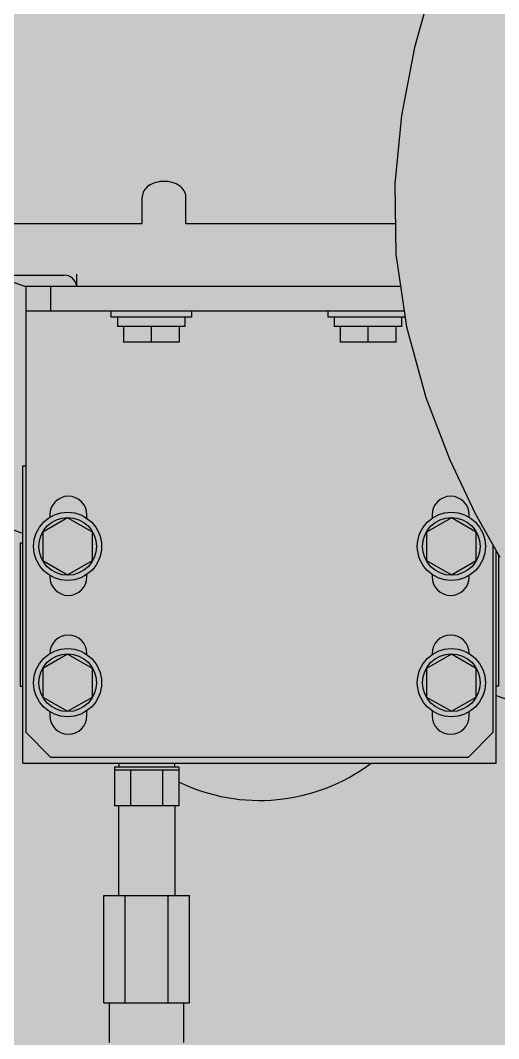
# Model space of a CAD drawing. Extents: x -18489 to 195597, y -1599 to 112111.
# Drawn here: x -14605.32 to -14593.07, y 3007.82 to 3033.88 of the extents above; entities that cross this region are included whole.
import ezdxf

# ---------------------------------------------------------------- set-up
doc = ezdxf.new("R2010")
doc.units = 0
doc.header["$LTSCALE"] = 100
for name, color, linetype in [('188K-SM-03-F10-MECH-EQ-Y2257103$0$0 Xref', 8, 'Continuous'), ('188K-SM-03-F10-MECH-EQ-Y2257103$0$M-EQU-FOUNDATION', 8, 'Continuous'), ('188K-SM-03-F10-MECH-EQ-Y2257103$0$Micron CUP L10 HVAC EQU$0$M-MECH-EQU', 136, 'Continuous'), ('188K-SM-03-F10-MECH-EQ-Y2257103$0$Micron CUP L10 HVAC EQU$0$M-PHASE1 AREA', 252, 'Continuous')]:
    doc.layers.add(name, color=color, linetype=linetype)

# ---------------------------------------------------------------- blocks, each defined once
blk = doc.blocks.new('188K-SM-03-F10-MECH-EQ-Y2257103$0$Micron CUP L10 HVAC EQU$0$A$C0c53ceb0')
at = {"layer": '188K-SM-03-F10-MECH-EQ-Y2257103$0$Micron CUP L10 HVAC EQU$0$M-PHASE1 AREA'}
for p, q in [((15484.12823, 21175.19311), (15479.27019, 21157.69199)), ((15479.27019, 21157.69199), (15475.9111, 21140.24981)), ((15475.9111, 21140.24981), (15474.2137, 21122.76482)), ((15474.2137, 21122.76482), (15474.48068, 21104.78842)), ((15409.49601, 21112.64993), (15409.49601, 21119.46774)), ((15420.66025, 21112.64993), (15420.66025, 21119.46774)), ((15269.19151, 21112.64993), (15409.49601, 21112.64993)), ((15420.66025, 21112.64993), (15474.36392, 21112.64993)), ((15474.48068, 21104.78842), (15477.19267, 21086.17425)), ((15203.21132, 21099.41495), (15389.45113, 21099.41495)), ((15371.16144, 21099.41495), (15379.61971, 21096.51497)), ((15392.74966, 21096.62389), (15392.74966, 21099.64847)), ((15379.65705, 21096.62389), (15392.74966, 21096.62389)), ((15379.65705, 21096.62389), (15379.65705, 20982.44417)), ((15386.00037, 21096.62389), (15386.00037, 21090.28057)), ((15392.74966, 21096.62389), (15475.67021, 21096.62389)), ((15379.65705, 21090.28057), (15476.5944, 21090.28057)), ((15401.47806, 21090.28057), (15401.47806, 21088.63131)), ((15422.08116, 21088.63131), (15401.47806, 21088.63131)), ((15403.1527, 21088.63131), (15403.1527, 21086.24622)), ((15420.40652, 21088.63131), (15420.40652, 21086.24622)), ((15422.08116, 21090.28057), (15422.08116, 21088.63131)), ((15456.99478, 21090.28057), (15456.99478, 21088.63131)), ((15476.83469, 21088.63131), (15456.99478, 21088.63131)), ((15458.66941, 21088.63131), (15458.66941, 21086.24622)), ((15475.92324, 21088.63131), (15475.92324, 21086.24622)), ((15420.40652, 21086.24622), (15403.1527, 21086.24622)), ((15404.64972, 21086.24622), (15404.64972, 21082.28799)), ((15411.77961, 21086.24622), (15411.77961, 21082.28799)), ((15418.9095, 21086.24622), (15418.9095, 21082.28799)), ((15475.92324, 21086.24622), (15458.66941, 21086.24622)), ((15460.16644, 21086.24622), (15460.16644, 21082.28799)), ((15467.29633, 21086.24622), (15467.29633, 21082.28799)), ((15474.42621, 21086.24622), (15474.42621, 21082.28799)), ((15477.19267, 21086.17425), (15482.17928, 21068.13575)), ((15418.9095, 21082.28799), (15404.64972, 21082.28799)), ((15474.42621, 21082.28799), (15460.16644, 21082.28799)), ((15482.17928, 21068.13575), (15488.33287, 21052.1173)), ((15291.82747, 21063.25334), (15378.88316, 21033.40568)), ((15488.33287, 21052.1173), (15494.77906, 21038.40165)), ((15378.88316, 21050.63483), (15379.65705, 21050.63483)), ((15378.88316, 20974.51502), (15378.88316, 21050.63483)), ((15494.77906, 21038.40165), (15501.12342, 21027.24164)), ((15390.36457, 21037.34368), (15384.02125, 21033.68137)), ((15385.81007, 21038.07507), (15385.81007, 21037.44443)), ((15396.70789, 21033.68137), (15390.36457, 21037.34368)), ((15395.32504, 21037.17313), (15395.32504, 21038.07507)), ((15488.68599, 21037.34368), (15482.34267, 21033.68137)), ((15483.75089, 21038.07507), (15483.75089, 21037.19213)), ((15495.02931, 21033.68137), (15488.68599, 21037.34368)), ((15493.26587, 21037.43058), (15493.26587, 21038.07507)), ((15384.02125, 21033.68137), (15384.02125, 21026.35674)), ((15396.70789, 21026.35674), (15396.70789, 21033.68137)), ((15482.34267, 21033.68137), (15482.34267, 21026.35674)), ((15495.02931, 21026.35674), (15495.02931, 21033.68137)), ((15378.24883, 21030.89443), (15378.88316, 21030.89443)), ((15378.24883, 21030.89393), (15378.24883, 20994.25593)), ((15499.41889, 20982.44417), (15499.41889, 21030.24)), ((15500.1674, 20974.51502), (15500.1674, 21028.92334)), ((15384.02125, 21026.35674), (15390.36457, 21022.69442)), ((15390.36457, 21022.69442), (15396.70789, 21026.35674)), ((15482.34267, 21026.35674), (15488.68599, 21022.69442)), ((15488.68599, 21022.69442), (15495.02931, 21026.35674)), ((15500.80173, 21027.80752), (15500.80173, 20994.25593)), ((15395.32504, 21022.21677), (15395.32504, 21022.86497)), ((15483.75089, 21022.84598), (15483.75089, 21022.21677)), ((15385.81007, 21022.59367), (15385.81007, 21022.21677)), ((15493.26587, 21022.21677), (15493.26587, 21022.60753)), ((15390.36457, 21002.45544), (15384.02125, 20998.79312)), ((15396.70789, 20998.79312), (15390.36457, 21002.45544)), ((15395.32504, 21002.28489), (15395.32504, 21002.55249)), ((15488.68599, 21002.45544), (15482.34267, 20998.79312)), ((15483.75089, 21002.55249), (15483.75089, 21002.30388)), ((15495.02931, 20998.79312), (15488.68599, 21002.45544)), ((15384.02125, 20998.79312), (15384.02125, 20991.46849)), ((15396.70789, 20991.46849), (15396.70789, 20998.79312)), ((15482.34267, 20998.79312), (15482.34267, 20991.46849)), ((15495.02931, 20991.46849), (15495.02931, 20998.79312)), ((15378.24883, 20994.25543), (15378.88316, 20994.25543)), ((15500.80173, 20994.25543), (15500.1674, 20994.25543)), ((15384.02125, 20991.46849), (15390.36457, 20987.80617)), ((15390.36457, 20987.80617), (15396.70789, 20991.46849)), ((15482.34267, 20991.46849), (15488.68599, 20987.80617)), ((15488.68599, 20987.80617), (15495.02931, 20991.46849)), ((15500.1674, 20991.82251), (15567.47012, 20968.74729)), ((15385.81007, 20987.70543), (15385.81007, 20986.69419)), ((15395.32504, 20986.69419), (15395.32504, 20987.97672)), ((15483.75089, 20987.95773), (15483.75089, 20986.69419)), ((15493.26587, 20986.69419), (15493.26587, 20987.71928)), ((15386.00037, 20976.10085), (15379.65705, 20982.44417)), ((15499.41889, 20982.44417), (15493.07557, 20976.10085)), ((15386.00037, 20976.10085), (15493.07557, 20976.10085)), ((15378.88316, 20974.51502), (15500.1674, 20974.51502)), ((15402.35344, 20973.55084), (15402.35344, 20972.76427)), ((15418.84569, 20973.55084), (15402.35381, 20973.55084)), ((15403.45718, 20974.51502), (15403.45718, 20973.55084)), ((15417.74233, 20974.51502), (15417.74233, 20973.55084)), ((15418.84606, 20973.55084), (15418.84606, 20972.76427)), ((15418.84569, 20972.76427), (15402.35381, 20972.76427)), ((15402.36686, 20972.76427), (15402.36686, 20963.65526)), ((15406.48331, 20972.76427), (15406.48331, 20963.65526)), ((15414.7162, 20972.76427), (15414.7162, 20963.65526)), ((15418.83264, 20972.76427), (15418.83264, 20963.65526)), ((15418.83264, 20963.65526), (15402.36686, 20963.65526)), ((15403.38106, 20963.65526), (15403.38106, 20940.64171)), ((15417.81845, 20963.65526), (15417.81845, 20940.64171)), ((15399.6128, 20940.64171), (15421.5867, 20940.64171)), ((15399.6128, 20913.23857), (15399.6128, 20940.64171)), ((15405.10628, 20913.23857), (15405.10628, 20940.64171)), ((15416.09323, 20913.23857), (15416.09323, 20940.64171)), ((15421.5867, 20913.23857), (15421.5867, 20940.64171)), ((15399.6128, 20913.23857), (15421.5867, 20913.23857)), ((15401.08478, 20903.08927), (15401.08478, 20913.23857)), ((15420.11473, 20903.08927), (15420.11473, 20913.23857))]:
    blk.add_line(p, q, dxfattribs=at)
for centre, radius in [((15390.36457, 21030.01905), 8.72206), ((15488.68599, 21030.01905), 8.72206), ((15390.36457, 21030.01905), 7.39631), ((15488.68599, 21030.01905), 7.39631), ((15390.36457, 20995.1308), 8.72206), ((15390.36457, 20995.1308), 7.39631), ((15488.68599, 20995.1308), 8.72206), ((15488.68599, 20995.1308), 7.39631)]:
    blk.add_circle(centre, radius, dxfattribs=at)
for centre, radius, start, end in [((15389.45113, 21096.11642), 3.29853, 8.8498831, 90), ((15390.56755, 21038.07507), 4.75749, 0, 180), ((15488.50838, 21038.07507), 4.75749, 0, 180), ((15390.56755, 21022.21677), 4.75749, 180, 0), ((15488.50838, 21022.21677), 4.75749, 180, 0), ((15390.56755, 21002.55249), 4.75749, 0, 180), ((15488.50838, 21002.55249), 4.75749, 0, 180), ((15390.56755, 20986.69419), 4.75749, 180, 0), ((15488.50838, 20986.69419), 4.75749, 180, 0), ((15439.52528, 21012.57493), 47.57488, 244.1821097, 306.7963181)]:
    blk.add_arc(centre, radius, start, end, dxfattribs=at)
blk.add_open_spline([(15420.66025, 21119.46774), (15420.66025, 21119.99085), (15420.32056, 21121.11438), (15419.01983, 21122.40062), (15417.19152, 21123.22689), (15415.07813, 21123.51238), (15412.96475, 21123.22689), (15411.13643, 21122.40062), (15409.83571, 21121.11438), (15409.49601, 21119.99085), (15409.49601, 21119.46774)], degree=3, knots=[0, 0, 0, 0, 0.104746837, 0.222329114, 0.356016419, 0.5, 0.643983581, 0.777670886, 0.895253162, 1, 1, 1, 1], dxfattribs=at)
blk = doc.blocks.new('188K-SM-03-F10-MECH-EQ-Y2257103$0$Micron CUP L10 HVAC EQU')
at = {"layer": '188K-SM-03-F10-MECH-EQ-Y2257103$0$Micron CUP L10 HVAC EQU$0$M-MECH-EQU'}
blk.add_blockref('188K-SM-03-F10-MECH-EQ-Y2257103$0$Micron CUP L10 HVAC EQU$0$A$C0c53ceb0', (-206166.7, 2082.18), dxfattribs=at)
blk = doc.blocks.new('188K-SM-03-F10-MECH-EQ-Y2257103')
at = {"layer": '188K-SM-03-F10-MECH-EQ-Y2257103$0$M-EQU-FOUNDATION'}
h = blk.add_hatch(dxfattribs=at)
h.set_pattern_fill('AR-CONC', color=256, scale=0.1)
h.set_pattern_definition([(50, (4473.521, 709.199), (18.218467, -1.593909), [1.905, -20.955]), (355, (4473.521, 709.2), (-3.524342, 19.105685), [1.524, -16.764058]), (100.45144, (4475.04, 709.066), (14.694125, 17.511775), [1.619001, -17.809024]), (46.1842, (4473.521, 714.28), (27.107904, -4.204233), [2.8575, -31.4325]), (96.63556, (4475.78, 713.93), (23.740413, 24.742612), [2.428502, -26.71356]), (351.18415, (4473.52, 714.28), (23.740413, 24.742612), [2.285997, -25.145973]), (21, (4476.061, 713.009), (15.161439, -10.22652), [1.905, -20.955]), (326, (4476.061, 713.01), (6.180203, 18.418797), [1.524, -16.764]), (71.45144, (4477.325, 712.157), (21.341642, 8.192277), [1.619001, -17.808994]), (37.5, (4473.5214, 709.199), (0.3088603, 8.4555039), [0, -16.5608, 0, -17.018, 0, -16.8275]), (7.5, (4473.521, 709.199), (6.6819663, 10.0180575), [0, -9.7028, 0, -16.1798, 0, -6.4135]), (327.5, (4467.857, 709.199), (13.5590595, -0.5728744), [0, -6.35, 0, -19.812, 0, -26.289]), (317.5, (4465.317, 709.199), (14.812918, 2.542649), [0, -8.255, 0, -13.1572, 0, -18.669])])
h.paths.add_polyline_path([(-14928.149, 5602.459), (-14278.149, 5602.459), (-14278.149, 1902.459), (-14928.149, 1902.459)], flags=16)
h.paths.add_polyline_path([(-14933.149, 5607.459), (-14273.149, 5607.459), (-14273.149, 1897.459), (-14933.149, 1897.459)])
h = blk.add_hatch(dxfattribs=at)
h.set_pattern_fill('AR-CONC', color=256, scale=0.3)
h.set_pattern_definition([(50, (4473.52, 709.2), (54.6554, -4.78173), [5.715, -62.865]), (355, (4473.52, 709.2), (-10.57303, 57.31705), [4.572, -50.29218]), (100.45144, (4478.076, 708.8), (44.08237, 52.53533), [4.857, -53.42707]), (46.1842, (4473.52, 724.44), (81.32371, -12.6127), [8.5725, -94.2975]), (96.63556, (4480.3, 723.39), (71.22124, 74.22784), [7.2855, -80.14068]), (351.18415, (4473.52, 724.44), (71.22124, 74.22784), [6.858, -75.43792]), (21, (4481.14, 720.63), (45.48432, -30.67956), [5.715, -62.865]), (326, (4481.14, 720.63), (18.54061, 55.25639), [4.572, -50.292]), (71.45144, (4484.93, 718.07), (64.02493, 24.57683), [4.857, -53.42698]), (37.5, (4473.521, 709.2), (0.926581, 25.366512), [0, -49.6824, 0, -51.054, 0, -50.4825]), (7.5, (4473.52, 709.2), (20.0459, 30.054172), [0, -29.1084, 0, -48.5394, 0, -19.2405]), (327.5, (4456.529, 709.2), (40.677179, -1.718623), [0, -19.05, 0, -59.436, 0, -78.867]), (317.5, (4448.91, 709.2), (44.438754, 7.62795), [0, -24.765, 0, -39.4716, 0, -56.007])])
h.paths.add_polyline_path([(-14918.149, 5592.459), (-14288.149, 5592.459), (-14288.149, 1912.459), (-14918.149, 1912.459)])
at = {"layer": '188K-SM-03-F10-MECH-EQ-Y2257103$0$0 Xref', "xscale": 0.1, "yscale": 0.1, "zscale": 0.1}
blk.add_blockref('188K-SM-03-F10-MECH-EQ-Y2257103$0$Micron CUP L10 HVAC EQU', (4473.521, 709.199), dxfattribs=at)

msp = doc.modelspace()

# ---------------------------------------------------------------- block references
msp.add_blockref('188K-SM-03-F10-MECH-EQ-Y2257103', (0, 0))

doc.saveas('drawing.dxf')
